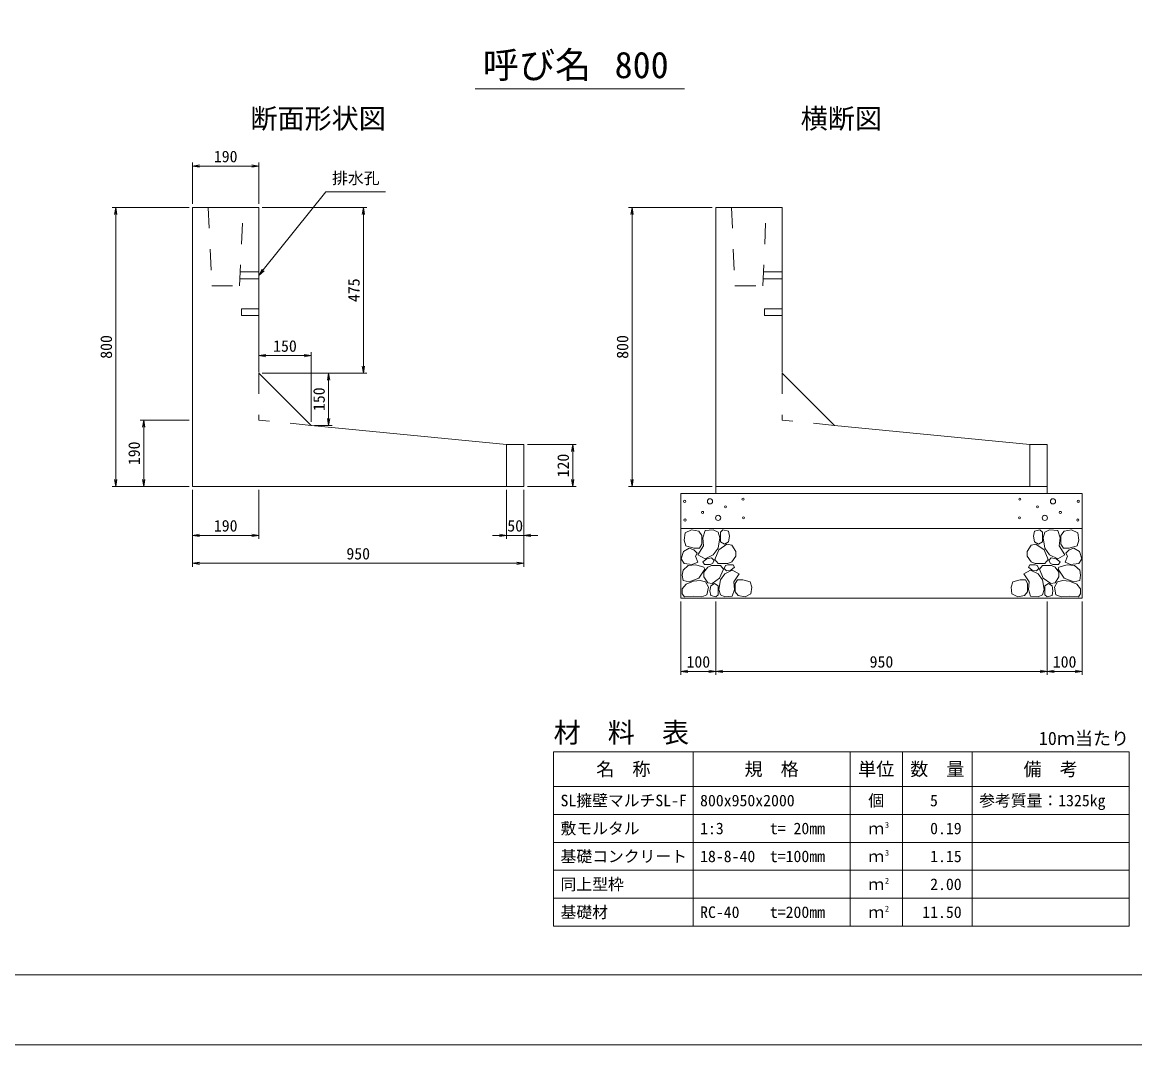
# Model space of a CAD drawing. Units: millimetres at full size, sheet at 1:10; some dimension numbers follow another scale. Extents: x 103920 to 112330, y -109759 to -103819.
# Drawn here: x 107522 to 110711, y -109759 to -106828 of the extents above; entities that cross this region are included whole.
import ezdxf
from ezdxf.enums import TextEntityAlignment as Align

# ---------------------------------------------------------------- set-up
doc = ezdxf.new("R2010")
doc.units = ezdxf.units.MM
doc.header["$LTSCALE"] = 10
doc.linetypes.add('DASHED_SPACED', pattern=[12, 6, -6])
for name, color, linetype, lineweight in [('D-DCR-HCHn', 4, 'Continuous', 9), ('D-MTR-FRAM', 7, 'Continuous', 13), ('D-MTR-LINE', 7, 'Continuous', 13), ('D-STR-DIM', 7, 'Continuous', 9), ('D-STR-STRn', 1, 'Continuous', 13), ('D-TTL', 2, 'Continuous', 13), ('D-TTL-TXT', 7, 'Continuous', 13)]:
    doc.layers.add(name, color=color, linetype=linetype, lineweight=lineweight)
for name, color, linetype in [('D-MTR', 7, 'Continuous'), ('D-MTR-TXT', 7, 'Continuous'), ('D-STR-TXT', 7, 'Continuous')]:
    doc.layers.add(name, color=color, linetype=linetype)
doc.styles.add('ＭＳ ゴシック', font='')
doc.styles.get('ＭＳ ゴシック').set_extended_font_data('MS Gothic')

# ---------------------------------------------------------------- blocks, each defined once
blk = doc.blocks.new('open_arrow')
at = {"color": 0, "linetype": 'Continuous', "lineweight": -2}
blk.add_lwpolyline([(7.5, 1.25), (0, 0), (7.5, -1.25)], dxfattribs=at)

msp = doc.modelspace()

# ---------------------------------------------------------------- linework, layer by layer
at = {"layer": 'D-DCR-HCHn'}
for points in [[(109461.31, -108287.13), (109440.51, -108282.51), (109422.01, -108291.76), (109419.7, -108312.56), (109424.33, -108328.74), (109447.44, -108335.67), (109463.62, -108335.67), (109470.55, -108324.12), (109470.55, -108298.69)], [(109479.8, -108284.82), (109472.87, -108305.62), (109475.18, -108328.74), (109459, -108354.17), (109479.8, -108365.72), (109502.91, -108354.17), (109516.78, -108335.67), (109521.41, -108305.62), (109516.78, -108289.44), (109502.91, -108282.51)], [(109523.72, -108289.44), (109523.72, -108317.18), (109535.27, -108324.12), (109546.83, -108317.18), (109549.14, -108301), (109546.83, -108287.13), (109530.65, -108282.51)], [(110446.5, -108289.44), (110446.5, -108317.18), (110434.95, -108324.12), (110423.39, -108317.18), (110421.08, -108301), (110423.39, -108287.13), (110439.57, -108282.51)], [(110490.42, -108284.82), (110497.35, -108305.62), (110495.04, -108328.74), (110511.22, -108354.17), (110490.42, -108365.72), (110467.31, -108354.17), (110453.44, -108335.67), (110448.81, -108305.62), (110453.44, -108289.44), (110467.31, -108282.51)], [(110508.91, -108287.13), (110529.71, -108282.51), (110548.21, -108291.76), (110550.52, -108312.56), (110545.9, -108328.74), (110522.78, -108335.67), (110506.6, -108335.67), (110499.67, -108324.12), (110499.67, -108298.69)], [(109417.39, -108344.92), (109410.46, -108365.72), (109419.7, -108379.59), (109442.82, -108381.9), (109458.6, -108375.13), (109452.06, -108358.79), (109456.69, -108349.54), (109447.44, -108340.3), (109433.57, -108335.67)], [(109519.09, -108340.3), (109507.54, -108368.03), (109516.78, -108379.59), (109544.52, -108379.59), (109556.08, -108374.97), (109567.64, -108358.79), (109567.64, -108344.92), (109556.08, -108326.43), (109542.21, -108324.12)], [(110451.13, -108340.3), (110462.68, -108368.03), (110453.44, -108379.59), (110425.7, -108379.59), (110414.14, -108374.97), (110402.58, -108358.79), (110402.58, -108344.92), (110414.14, -108326.43), (110428.01, -108324.12)], [(110552.83, -108344.92), (110559.76, -108365.72), (110550.52, -108379.59), (110527.4, -108381.9), (110511.62, -108375.13), (110518.16, -108358.79), (110513.53, -108349.54), (110522.78, -108340.3), (110536.65, -108335.67)], [(109484.42, -108365.72), (109472.87, -108374.97), (109477.49, -108381.9), (109493.67, -108381.9), (109500.6, -108379.59), (109505.23, -108370.35), (109498.29, -108363.41)], [(110485.8, -108365.72), (110497.35, -108374.97), (110492.73, -108381.9), (110476.55, -108381.9), (110469.62, -108379.59), (110464.99, -108370.35), (110471.93, -108363.41)], [(109461.27, -108421.72), (109478.39, -108396.04), (109476.25, -108389.62), (109452.7, -108383.19), (109431.3, -108385.33), (109416.32, -108398.18), (109414.18, -108413.16), (109416.32, -108428.14), (109433.44, -108432.42)], [(109521.19, -108421.72), (109531.89, -108396.04), (109523.33, -108385.33), (109497.65, -108385.33), (109486.95, -108389.62), (109476.25, -108404.6), (109476.25, -108417.44), (109486.95, -108434.56), (109499.79, -108436.7)], [(109557.58, -108473.08), (109564, -108453.82), (109561.86, -108432.42), (109576.84, -108408.88), (109557.58, -108398.18), (109536.17, -108408.88), (109523.33, -108426), (109519.05, -108453.82), (109523.33, -108468.8), (109536.17, -108475.22)], [(109553.3, -108398.18), (109564, -108389.62), (109559.72, -108383.19), (109544.73, -108383.19), (109538.31, -108385.33), (109534.03, -108393.9), (109540.45, -108400.32)], [(110412.64, -108473.08), (110406.22, -108453.82), (110408.36, -108432.42), (110393.38, -108408.88), (110412.64, -108398.18), (110434.05, -108408.88), (110446.89, -108426), (110451.17, -108453.82), (110446.89, -108468.8), (110434.05, -108475.22)], [(110416.92, -108398.18), (110406.22, -108389.62), (110410.5, -108383.19), (110425.49, -108383.19), (110431.91, -108385.33), (110436.19, -108393.9), (110429.77, -108400.32)], [(110449.03, -108421.72), (110438.33, -108396.04), (110446.89, -108385.33), (110472.57, -108385.33), (110483.27, -108389.62), (110493.97, -108404.6), (110493.97, -108417.44), (110483.27, -108434.56), (110470.43, -108436.7)], [(110508.96, -108421.72), (110491.83, -108396.04), (110493.97, -108389.62), (110517.52, -108383.19), (110538.92, -108385.33), (110553.9, -108398.18), (110556.04, -108413.16), (110553.9, -108428.14), (110536.78, -108432.42)], [(109469.83, -108475.22), (109484.81, -108468.8), (109489.09, -108447.4), (109480.53, -108432.42), (109465.55, -108428.14), (109446.28, -108430.28), (109424.88, -108438.84), (109414.18, -108451.68), (109414.18, -108466.66), (109420.6, -108475.22), (109446.28, -108473.08)], [(109574.7, -108470.94), (109593.96, -108475.22), (109611.08, -108466.66), (109613.22, -108447.4), (109608.94, -108432.42), (109587.54, -108426), (109572.56, -108426), (109566.14, -108436.7), (109566.14, -108460.24)], [(110395.52, -108470.94), (110376.26, -108475.22), (110359.14, -108466.66), (110357, -108447.4), (110361.28, -108432.42), (110382.68, -108426), (110397.66, -108426), (110404.08, -108436.7), (110404.08, -108460.24)], [(110500.39, -108475.22), (110485.41, -108468.8), (110481.13, -108447.4), (110489.69, -108432.42), (110504.67, -108428.14), (110523.94, -108430.28), (110545.34, -108438.84), (110556.04, -108451.68), (110556.04, -108466.66), (110549.62, -108475.22), (110523.94, -108473.08)], [(109516.91, -108468.8), (109516.91, -108443.12), (109506.21, -108436.7), (109495.51, -108443.12), (109493.37, -108458.1), (109495.51, -108470.94), (109510.49, -108475.22)], [(110453.31, -108468.8), (110453.31, -108443.12), (110464.01, -108436.7), (110474.71, -108443.12), (110476.85, -108458.1), (110474.71, -108470.94), (110459.73, -108475.22)]]:
    msp.add_lwpolyline(points, close=True, dxfattribs=at)
for centre, radius in [((109420.84, -108201.3), 3), ((109493.45, -108201.3), 7.5), ((109588.24, -108195.25), 3), ((110381.98, -108195.25), 3), ((110476.77, -108201.3), 7.5), ((110549.38, -108201.3), 3), ((109472.4, -108232.97), 3), ((109516.77, -108248.76), 7.5), ((109537.82, -108217.09), 3), ((110432.4, -108217.09), 3), ((110453.45, -108248.76), 7.5), ((110497.82, -108232.97), 3), ((109421.98, -108254.81), 3), ((109589.38, -108248.76), 3), ((110380.84, -108248.76), 3), ((110548.24, -108254.81), 3)]:
    msp.add_circle(centre, radius, dxfattribs=at)
at = {"layer": 'D-MTR-FRAM'}
for p, q in [((109045.11, -108918.73), (110695.11, -108918.73)), ((109045.11, -108918.73), (109045.11, -109418.73)), ((110695.11, -108918.73), (110695.11, -109418.73)), ((109045.11, -109418.73), (110695.11, -109418.73))]:
    msp.add_line(p, q, dxfattribs=at)
at = {"layer": 'D-MTR-LINE'}
for p, q in [((109445.11, -108918.73), (109445.11, -109418.73)), ((109895.11, -108918.73), (109895.11, -109418.73)), ((110045.11, -108918.73), (110045.11, -109418.73)), ((110245.11, -108918.73), (110245.11, -109418.73)), ((109045.11, -109018.73), (110695.11, -109018.73)), ((109045.11, -109098.73), (110695.11, -109098.73)), ((109045.11, -109178.73), (110695.11, -109178.73)), ((109045.11, -109258.73), (110695.11, -109258.73)), ((109045.11, -109338.73), (110695.11, -109338.73))]:
    msp.add_line(p, q, dxfattribs=at)
at = {"layer": 'D-STR-DIM'}
for p, q in [((108010.11, -107348.73), (108010.11, -107230.32)), ((108010.11, -107240.32), (108200.11, -107240.32)), ((108200.11, -107348.73), (108200.11, -107230.32)), ((108392.6, -107313.69), (108563.69, -107313.69)), ((108000.11, -107358.73), (107780.11, -107358.73)), ((107790.11, -108158.73), (107790.11, -107358.73)), ((108210.11, -107358.73), (108510.11, -107358.73)), ((108500.11, -107833.52), (108500.11, -107358.73)), ((109500.11, -107358.73), (109260.11, -107358.73)), ((109270.11, -108158.73), (109270.11, -107358.73)), ((108200.11, -107823.52), (108200.11, -107773.52)), ((108200.11, -107783.52), (108350.11, -107783.52)), ((108350.11, -107973.52), (108350.11, -107773.52)), ((108210.11, -107833.52), (108410.11, -107833.52)), ((108210.11, -107833.52), (108510.11, -107833.52)), ((108400.11, -107983.52), (108400.11, -107833.52)), ((108000.11, -107968.73), (107860.11, -107968.73)), ((107870.11, -108158.73), (107870.11, -107968.73)), ((108360.11, -107983.52), (108410.11, -107983.52)), ((108970.11, -108038.73), (109110.11, -108038.73)), ((109100.11, -108158.73), (109100.11, -108038.73)), ((108000.11, -108158.73), (107780.11, -108158.73)), ((108000.11, -108158.73), (107860.11, -108158.73)), ((108010.11, -108168.73), (108010.11, -108388.73)), ((108010.11, -108168.73), (108010.11, -108308.73)), ((108200.11, -108168.73), (108200.11, -108308.73)), ((108910.11, -108168.73), (108910.11, -108308.73)), ((108960.11, -108168.73), (108960.11, -108388.73)), ((108960.11, -108168.73), (108960.11, -108308.73)), ((108970.11, -108158.73), (109110.11, -108158.73)), ((109500.11, -108158.73), (109260.11, -108158.73)), ((108010.11, -108298.73), (108200.11, -108298.73)), ((108870.11, -108298.73), (109000.11, -108298.73)), ((108960.11, -108378.73), (108010.11, -108378.73)), ((109410.11, -108488.73), (109410.11, -108698.73)), ((109510.11, -108488.73), (109510.11, -108698.73)), ((109510.11, -108488.73), (109510.11, -108698.73)), ((110460.11, -108488.73), (110460.11, -108698.73)), ((110460.11, -108488.73), (110460.11, -108698.73)), ((110560.11, -108488.73), (110560.11, -108698.73)), ((109510.11, -108688.73), (109410.11, -108688.73)), ((109510.11, -108688.73), (110460.11, -108688.73)), ((110460.11, -108688.73), (110560.11, -108688.73))]:
    msp.add_line(p, q, dxfattribs=at)
msp.add_lwpolyline([(108200.11, -107553.73), (108212.62, -107538.12), (108392.6, -107313.69)], dxfattribs=at)
at = {"layer": 'D-STR-STRn'}
for p, q in [((108010.11, -108158.73), (108010.11, -107358.73)), ((108010.11, -107358.73), (108200.11, -107358.73)), ((108200.11, -107358.73), (108200.11, -107831.69)), ((109510.11, -108158.73), (109510.11, -107358.73)), ((109510.11, -107358.73), (109700.11, -107358.73)), ((109700.11, -107358.73), (109700.11, -107831.69)), ((108350.11, -107983.52), (108200.11, -107833.52)), ((109850.11, -107983.52), (109700.11, -107833.52)), ((108350.11, -107983.52), (108910.11, -108038.73)), ((109850.11, -107983.52), (110410.11, -108038.73)), ((108910.11, -108158.73), (108910.11, -108038.73)), ((108960.11, -108038.73), (108910.11, -108038.73)), ((108960.11, -108158.73), (108960.11, -108038.73)), ((110410.11, -108158.73), (110410.11, -108038.73)), ((110460.11, -108038.73), (110410.11, -108038.73)), ((110460.11, -108158.73), (110460.11, -108038.73)), ((108910.11, -108158.73), (108010.11, -108158.73)), ((108010.11, -108158.73), (108180.11, -108158.73)), ((108910.11, -108158.73), (108960.11, -108158.73)), ((109410.11, -108478.73), (109410.11, -108178.73)), ((109410.11, -108178.73), (110560.11, -108178.73)), ((109510.11, -108158.73), (109510.11, -108178.73)), ((110410.11, -108158.73), (109510.11, -108158.73)), ((109510.11, -108158.73), (109680.11, -108158.73)), ((110410.11, -108158.73), (110460.11, -108158.73)), ((110460.11, -108158.73), (110460.11, -108178.73)), ((110560.11, -108178.73), (110560.11, -108478.73)), ((109410.11, -108278.73), (110560.11, -108278.73)), ((109410.11, -108478.73), (110560.11, -108478.73))]:
    msp.add_line(p, q, dxfattribs=at)
at = {"layer": 'D-STR-STRn', "linetype": 'DASHED_SPACED'}
for p, q in [((108055.11, -107358.73), (108065.11, -107583.73)), ((108145.11, -107583.73), (108155.11, -107358.73)), ((109555.11, -107358.73), (109565.11, -107583.73)), ((109645.11, -107583.73), (109655.11, -107358.73)), ((108146, -107563.73), (108200.11, -107563.73)), ((108146.89, -107543.73), (108200.11, -107543.73)), ((109646, -107563.73), (109700.11, -107563.73)), ((109646.89, -107543.73), (109700.11, -107543.73)), ((108065.11, -107583.73), (108145.11, -107583.73)), ((109565.11, -107583.73), (109645.11, -107583.73))]:
    msp.add_line(p, q, dxfattribs=at)
at = {"layer": 'D-STR-STRn', "color": 2, "linetype": 'DASHED_SPACED'}
for p, q in [((108200.11, -107833.52), (108200.11, -107968.73)), ((109700.11, -107833.52), (109700.11, -107968.73)), ((108350.11, -107983.52), (108200.11, -107968.73)), ((109850.11, -107983.52), (109700.11, -107968.73))]:
    msp.add_line(p, q, dxfattribs=at)
at = {"layer": 'D-STR-STRn', "linetype": 'DASHED_SPACED'}
for points in [[(108200.11, -107649.23), (108150.11, -107649.23), (108150.11, -107668.23), (108200.11, -107668.23)], [(109700.11, -107649.23), (109650.11, -107649.23), (109650.11, -107668.23), (109700.11, -107668.23)]]:
    msp.add_lwpolyline(points, dxfattribs=at)
at = {"layer": 'D-TTL'}
for points in [[(103920.11, -109758.73), (112330.11, -109758.73), (112330.11, -103818.73), (103920.11, -103818.73)], [(104120.11, -109558.73), (112130.11, -109558.73), (112130.11, -104018.73), (104120.11, -104018.73)]]:
    msp.add_lwpolyline(points, close=True, dxfattribs=at)
at = {"layer": 'D-TTL-TXT'}
msp.add_line((108820.11, -107018.73), (109420.11, -107018.73), dxfattribs=at)

# ---------------------------------------------------------------- block references
at = {"layer": 'D-STR-DIM', "xscale": 2.67, "yscale": 2.67}
for p in [(108010.11, -107240.32), (108200.11, -107783.52), (108010.11, -108298.73), (108960.11, -108298.73), (108010.11, -108378.73), (109410.11, -108688.73), (109510.11, -108688.73), (110460.11, -108688.73)]:
    msp.add_blockref('open_arrow', p, dxfattribs=at)
for p, rotation in [((108200.11, -107240.32), 180), ((107790.11, -107358.73), 270), ((108500.11, -107358.73), 270), ((109270.11, -107358.73), 270), ((108200.11, -107553.73), 51.3), ((108350.11, -107783.52), 180), ((108500.11, -107833.52), 90), ((108400.11, -107833.52), 270), ((107870.11, -107968.73), 270), ((108400.11, -107983.52), 90), ((109100.11, -108038.73), 270), ((107790.11, -108158.73), 90), ((107870.11, -108158.73), 90), ((109100.11, -108158.73), 90), ((109270.11, -108158.73), 90), ((108200.11, -108298.73), 180), ((108910.11, -108298.73), 180), ((108960.11, -108378.73), 180), ((109510.11, -108688.73), 180), ((110460.11, -108688.73), 180), ((110560.11, -108688.73), 180)]:
    msp.add_blockref('open_arrow', p, dxfattribs=dict(at, rotation=rotation))

# ---------------------------------------------------------------- texts
at = {"layer": 'D-MTR', "style": 'ＭＳ ゴシック'}
msp.add_text('材\u3000料\u3000表', height=56.96, dxfattribs=at).set_placement((109045.11, -108909.65), align=Align.BOTTOM_LEFT)
msp.add_text('10ｍ当たり', height=37.98, dxfattribs=at).set_placement((110695.11, -108911.01), align=Align.BOTTOM_RIGHT)
at = {"layer": 'D-MTR-TXT', "style": 'ＭＳ ゴシック'}
for s, height, p in [('名\u3000称', 37.98, (109245.11, -108968.73)), ('規\u3000格', 37.98, (109670.11, -108968.73)), ('単位', 37.98, (109970.11, -108968.73)), ('数\u3000量', 37.98, (110145.11, -108968.73)), ('備\u3000考', 37.98, (110470.11, -108968.73)), ('個', 33.23, (109970.11, -109058.73)), ('ｍ', 33.23, (109970.11, -109138.73)), ('ｍ', 33.23, (109970.11, -109218.73)), ('ｍ', 33.23, (109970.11, -109298.73)), ('ｍ', 33.23, (109970.11, -109378.73))]:
    msp.add_text(s, height=height, dxfattribs=at).set_placement(p, align=Align.MIDDLE_CENTER)
for s, p in [('SL擁壁マルチSL-F', (109065.11, -109058.73)), ('参考質量：1325kg', (110265.11, -109058.73)), ('800x950x2000', (109465.11, -109058.73)), ('敷モルタル', (109065.11, -109138.73)), ('1:3', (109465.11, -109138.73)), ('t= 20mm', (109665.11, -109138.73)), ('基礎コンクリート', (109065.11, -109218.73)), ('18-8-40', (109465.11, -109218.73)), ('t=100mm', (109665.11, -109218.73)), ('同上型枠', (109065.11, -109298.73)), ('基礎材', (109065.11, -109378.73)), ('RC-40', (109465.11, -109378.73)), ('t=200mm', (109665.11, -109378.73))]:
    msp.add_text(s, height=33.23, dxfattribs=at).set_placement(p, align=Align.MIDDLE_LEFT)
for s, p in [('5', (110146.89, -109058.73)), ('0.19', (110215.11, -109138.73)), ('1.15', (110215.11, -109218.73)), ('2.00', (110215.11, -109298.73)), ('11.50', (110215.11, -109378.73))]:
    msp.add_text(s, height=33.23, dxfattribs=at).set_placement(p, align=Align.MIDDLE_RIGHT)
for s, p in [('3', (109995.11, -109141.91)), ('3', (109995.11, -109221.91)), ('2', (109995.11, -109301.91)), ('2', (109995.11, -109381.91))]:
    msp.add_text(s, height=16.61, dxfattribs=at).set_placement(p, align=Align.BOTTOM_LEFT)
at = {"layer": 'D-STR-DIM', "style": 'ＭＳ ゴシック'}
for s, p in [('190', (108105.11, -107212.82)), ('150', (108275.11, -107756.02)), ('190', (108105.11, -108271.23)), ('50', (108935.11, -108271.23)), ('950', (108485.11, -108351.23)), ('100', (109460.11, -108661.23)), ('950', (109985.11, -108661.23)), ('100', (110510.11, -108661.23))]:
    msp.add_text(s, height=33.23, dxfattribs=at).set_placement(p, align=Align.MIDDLE_CENTER)
for s, p in [('475', (108472.61, -107596.12)), ('800', (107762.61, -107758.73)), ('800', (109242.61, -107758.73)), ('150', (108372.61, -107908.52)), ('190', (107842.61, -108063.73)), ('120', (109072.61, -108098.73))]:
    msp.add_text(s, height=33.23, rotation=90, dxfattribs=at).set_placement(p, align=Align.MIDDLE_CENTER)
at = {"layer": 'D-STR-TXT', "style": 'ＭＳ ゴシック'}
msp.add_text('排水孔', height=33.23, dxfattribs=at).set_placement((108410.32, -107301.49), align=Align.BOTTOM_LEFT)
at = {"layer": 'D-TTL-TXT', "style": 'ＭＳ ゴシック'}
for s, height, p in [('呼び名', 75.95, (108997.61, -107011.23)), ('800', 75.95, (109297.61, -107011.23)), ('断面形状図', 56.96, (108370.11, -107149.65)), ('横断図', 56.96, (109870.11, -107149.65))]:
    msp.add_text(s, height=height, dxfattribs=at).set_placement(p, align=Align.BOTTOM_CENTER)

doc.saveas('drawing.dxf')
